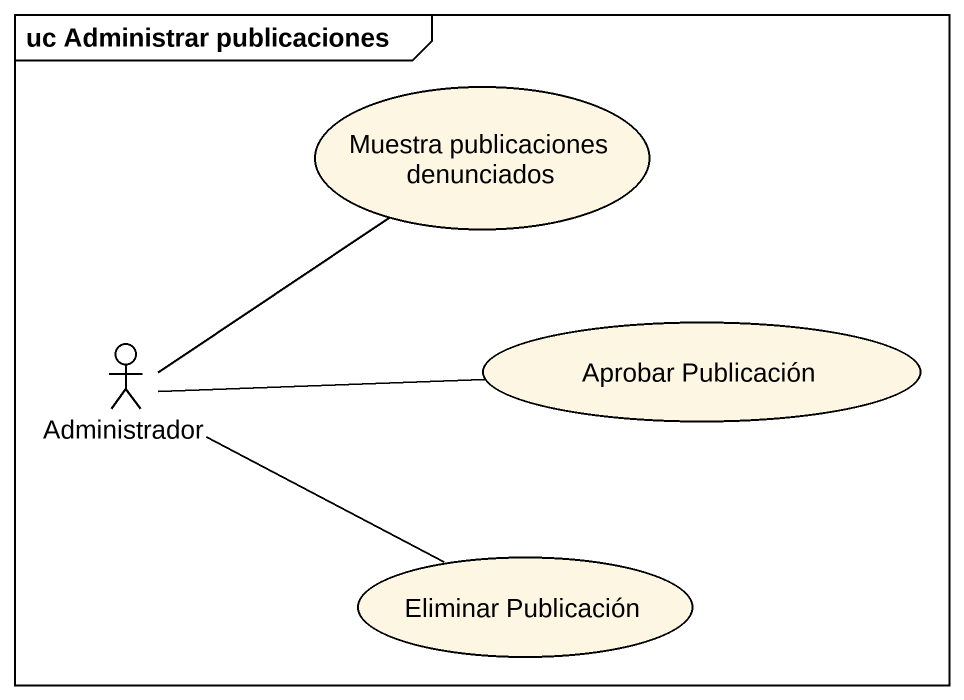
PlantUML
@startuml
mainframe uc Administrar publicaciones
usecase "Muestra publicaciones denunciados" as Muestra_publicaciones
actor Administrador
usecase "Aprobar Publicación" as Aprobar_Publicación
usecase "Eliminar Publicación" as Eliminar_Publicación
Administrador -up- Muestra_publicaciones
Administrador -right- Aprobar_Publicación
Administrador -right- Eliminar_Publicación
@enduml
